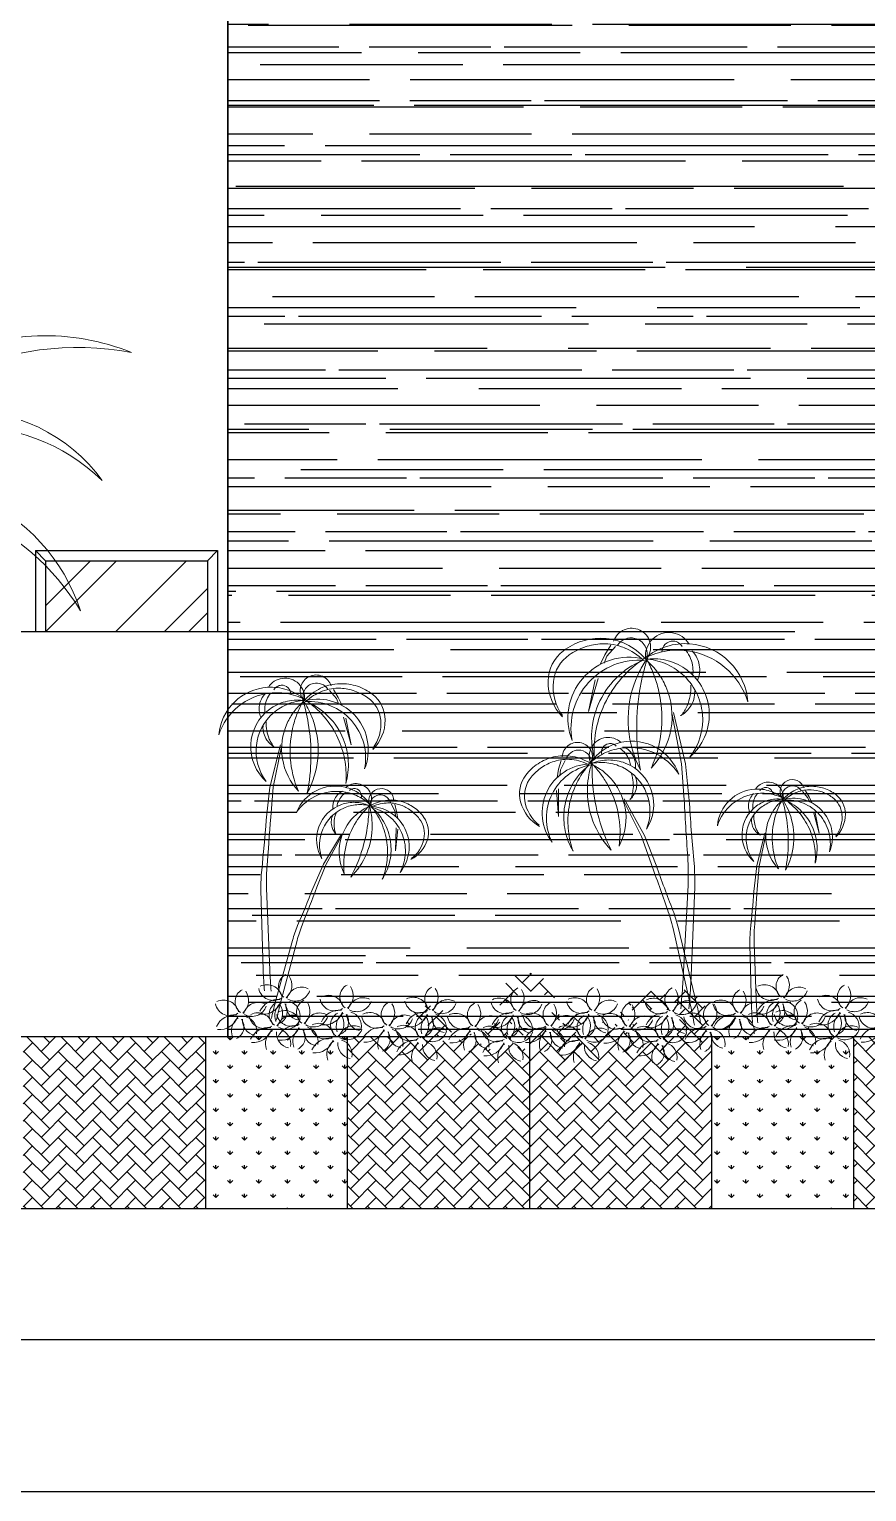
# Model space of a CAD drawing. Extents: x -165 to 197, y 154 to 653.
# Drawn here: x 17.57 to 21.7, y 449.39 to 456.62 of the extents above; entities that cross this region are included whole.
import ezdxf

# ---------------------------------------------------------------- set-up
doc = ezdxf.new("R2010")
doc.units = 0
doc.header["$MEASUREMENT"] = 0
doc.linetypes.add('0', pattern=[0])
doc.layers.get('0').update_dxf_attribs({"linetype": 'CONTINUOUS'})
for name, color, linetype, lineweight in [('AIT-PAREDE', 4, 'CONTINUOUS', 30), ('construir', 1, 'CONTINUOUS', 25), ('FININHA', 251, 'CONTINUOUS', 25), ('LAYOUT FIXO', 251, 'CONTINUOUS', 25), ('VEGETAÇÃO', 82, 'CONTINUOUS', 0), ('vista 4', 7, 'CONTINUOUS', 18)]:
    doc.layers.add(name, color=color, linetype=linetype, lineweight=lineweight)
for name, color, linetype in [('AIT-VEGETAÇÃO 25', 92, 'CONTINUOUS'), ('MARGEM', 4, 'CONTINUOUS'), ('REVESTIMENTO', 9, 'CONTINUOUS')]:
    doc.layers.add(name, color=color, linetype=linetype)
pattern_1 = [(45, (98.745036, -3.75195), (0, 0.084852814), [0.18, -0.06]), (135, (98.78746, -3.70952), (0, 0.084852814), [0.18, -0.06])]
pattern_2 = [(90, (98.745036, -3.75195), (-0.070710678, 0.070710678), [0.01875, -0.122671356]), (45, (98.74504, -3.75195), (-0.070710678, 0.070710678), [0.01875, -0.08125]), (135, (98.74504, -3.75195), (-0.070710678, -0.070710678), [0.01875, -0.08125])]

# ---------------------------------------------------------------- blocks, each defined once
blk = doc.blocks.new('net')
at = {"layer": 'VEGETAÇÃO'}
for centre, radius, start, end in [((-0.9761, 0.2338), 0.0669, 117.9475, 233.23791), ((-0.9761, 0.2338), 0.0669, 117.9475, 233.23791), ((-1.1903, 0.1582), 0.0669, 117.9475, 233.23791), ((-1.1903, 0.1582), 0.0669, 117.9475, 233.23791), ((-1.069, 0.2376), 0.0729, 191.5587, 303.1535), ((-1.069, 0.2376), 0.0729, 191.5587, 303.1535), ((-1.0997, 0.1663), 0.0758, 13.7664, 116.361), ((-1.0997, 0.1663), 0.0758, 13.7664, 116.361), ((-1.0591, 0.24), 0.0822, 311.00119, 33.3079), ((-1.0591, 0.24), 0.0822, 311.00119, 33.3079), ((-0.929, 0.1563), 0.074, 63.55158, 165.30105), ((-0.929, 0.1563), 0.074, 63.55158, 165.30105), ((-0.6731, 0.1816), 0.0669, 117.9475, 233.23791), ((-0.6731, 0.1816), 0.0669, 117.9475, 233.23791), ((-0.756, 0.1878), 0.0822, 311.00119, 33.3079), ((-0.756, 0.1878), 0.0822, 311.00119, 33.3079), ((-0.2542, 0.1718), 0.0669, 117.9475, 233.23791), ((-0.2542, 0.1718), 0.0669, 117.9475, 233.23791), ((-0.3372, 0.178), 0.0822, 311.00119, 33.3079), ((-0.3372, 0.178), 0.0822, 311.00119, 33.3079), ((0.1705, 0.1679), 0.0669, 117.9475, 233.23791), ((0.1705, 0.1679), 0.0669, 117.9475, 233.23791), ((0.0876, 0.1741), 0.0822, 311.00119, 33.3079), ((0.0876, 0.1741), 0.0822, 311.00119, 33.3079), ((0.5444, 0.1697), 0.0669, 117.9475, 233.23791), ((0.5444, 0.1697), 0.0669, 117.9475, 233.23791), ((0.4614, 0.1759), 0.0822, 311.00119, 33.3079), ((0.4614, 0.1759), 0.0822, 311.00119, 33.3079), ((0.9317, 0.167), 0.0669, 117.9475, 233.23791), ((0.9317, 0.167), 0.0669, 117.9475, 233.23791), ((0.8487, 0.1732), 0.0822, 311.00119, 33.3079), ((0.8487, 0.1732), 0.0822, 311.00119, 33.3079), ((-1.2831, 0.1621), 0.0729, 191.5587, 303.1535), ((-1.2831, 0.1621), 0.0729, 191.5587, 303.1535), ((-1.3139, 0.0908), 0.0758, 13.7664, 116.361), ((-1.3139, 0.0908), 0.0758, 13.7664, 116.361), ((-1.2732, 0.1645), 0.0822, 311.00119, 33.3079), ((-1.2732, 0.1645), 0.0822, 311.00119, 33.3079), ((-1.1432, 0.0808), 0.074, 63.55158, 165.30105), ((-1.1432, 0.0808), 0.074, 63.55158, 165.30105), ((-1.0452, 0.072), 0.0974, 84.221, 156.3168), ((-1.0452, 0.072), 0.0974, 84.221, 156.3168), ((-1.1209, 0.1917), 0.096, 264.86571, 340.21587), ((-1.1209, 0.1917), 0.096, 264.86571, 340.21587), ((-1.0223, 0.0953), 0.0669, 117.9475, 233.23791), ((-1.0223, 0.0953), 0.0669, 117.9475, 233.23791), ((-0.9794, 0.0878), 0.0817, 125.679, 199.23283), ((-0.9794, 0.0878), 0.0817, 125.679, 199.23283), ((-1.1053, 0.1015), 0.0822, 311.00119, 33.3079), ((-1.1053, 0.1015), 0.0822, 311.00119, 33.3079), ((-1.0646, 0.1105), 0.0651, 295.65651, 34.62379), ((-1.0646, 0.1105), 0.0651, 295.65651, 34.62379), ((-0.9325, 0.1414), 0.0745, 175.47646, 259.02546), ((-0.9325, 0.1414), 0.0745, 175.47646, 259.02546), ((-0.9593, 0.2351), 0.074, 239.79148, 341.54096), ((-0.9593, 0.2351), 0.074, 239.79148, 341.54096), ((-1.0103, 0.0881), 0.0745, 349.80608, 73.35508), ((-1.0103, 0.0881), 0.0745, 349.80608, 73.35508), ((-0.8872, 0.1061), 0.0669, 117.9475, 233.23791), ((-0.8872, 0.1061), 0.0669, 117.9475, 233.23791), ((-0.9702, 0.1123), 0.0822, 311.00119, 33.3079), ((-0.9702, 0.1123), 0.0822, 311.00119, 33.3079), ((-0.7659, 0.1854), 0.0729, 191.5587, 303.1535), ((-0.7659, 0.1854), 0.0729, 191.5587, 303.1535), ((-0.7967, 0.1142), 0.0758, 13.7664, 116.361), ((-0.7967, 0.1142), 0.0758, 13.7664, 116.361), ((-0.6259, 0.1042), 0.074, 63.55158, 165.30105), ((-0.6259, 0.1042), 0.074, 63.55158, 165.30105), ((-0.6562, 0.1829), 0.074, 239.79148, 341.54096), ((-0.6562, 0.1829), 0.074, 239.79148, 341.54096), ((-0.4684, 0.0963), 0.0669, 117.9475, 233.23791), ((-0.4684, 0.0963), 0.0669, 117.9475, 233.23791), ((-0.5513, 0.1025), 0.0822, 311.00119, 33.3079), ((-0.5513, 0.1025), 0.0822, 311.00119, 33.3079), ((-0.3471, 0.1756), 0.0729, 191.5587, 303.1535), ((-0.3471, 0.1756), 0.0729, 191.5587, 303.1535), ((-0.3778, 0.1044), 0.0758, 13.7664, 116.361), ((-0.3778, 0.1044), 0.0758, 13.7664, 116.361), ((-0.2071, 0.0944), 0.074, 63.55158, 165.30105), ((-0.2071, 0.0944), 0.074, 63.55158, 165.30105), ((-0.2374, 0.1731), 0.074, 239.79148, 341.54096), ((-0.2374, 0.1731), 0.074, 239.79148, 341.54096), ((-0.0436, 0.0923), 0.0669, 117.9475, 233.23791), ((-0.0436, 0.0923), 0.0669, 117.9475, 233.23791), ((0.0777, 0.1717), 0.0729, 191.5587, 303.1535), ((0.0777, 0.1717), 0.0729, 191.5587, 303.1535), ((0.0469, 0.1004), 0.0758, 13.7664, 116.361), ((0.0469, 0.1004), 0.0758, 13.7664, 116.361), ((0.2177, 0.0904), 0.074, 63.55158, 165.30105), ((0.2177, 0.0904), 0.074, 63.55158, 165.30105), ((0.1874, 0.1692), 0.074, 239.79148, 341.54096), ((0.1874, 0.1692), 0.074, 239.79148, 341.54096), ((0.3302, 0.0942), 0.0669, 117.9475, 233.23791), ((0.3302, 0.0942), 0.0669, 117.9475, 233.23791), ((0.2473, 0.1004), 0.0822, 311.00119, 33.3079), ((0.2473, 0.1004), 0.0822, 311.00119, 33.3079), ((0.4516, 0.1735), 0.0729, 191.5587, 303.1535), ((0.4516, 0.1735), 0.0729, 191.5587, 303.1535), ((0.4208, 0.1022), 0.0758, 13.7664, 116.361), ((0.4208, 0.1022), 0.0758, 13.7664, 116.361), ((0.5915, 0.0922), 0.074, 63.55158, 165.30105), ((0.5915, 0.0922), 0.074, 63.55158, 165.30105), ((0.5613, 0.171), 0.074, 239.79148, 341.54096), ((0.5613, 0.171), 0.074, 239.79148, 341.54096), ((0.7175, 0.0915), 0.0669, 117.9475, 233.23791), ((0.7175, 0.0915), 0.0669, 117.9475, 233.23791), ((0.8388, 0.1708), 0.0729, 191.5587, 303.1535), ((0.8388, 0.1708), 0.0729, 191.5587, 303.1535), ((0.8081, 0.0996), 0.0758, 13.7664, 116.361), ((0.8081, 0.0996), 0.0758, 13.7664, 116.361), ((0.9788, 0.0896), 0.074, 63.55158, 165.30105), ((0.9788, 0.0896), 0.074, 63.55158, 165.30105), ((0.9485, 0.1683), 0.074, 239.79148, 341.54096), ((0.9485, 0.1683), 0.074, 239.79148, 341.54096), ((1.1226, 0.0943), 0.0669, 117.9475, 233.23791), ((1.1226, 0.0943), 0.0669, 117.9475, 233.23791), ((1.0396, 0.1006), 0.0822, 311.00119, 33.3079), ((1.0396, 0.1006), 0.0822, 311.00119, 33.3079), ((-1.2593, -0.0035), 0.0974, 84.221, 156.3168), ((-1.2593, -0.0035), 0.0974, 84.221, 156.3168), ((-1.3351, 0.1161), 0.096, 264.86571, 340.21587), ((-1.3351, 0.1161), 0.096, 264.86571, 340.21587), ((-1.1936, 0.0123), 0.0817, 125.679, 199.23283), ((-1.1936, 0.0123), 0.0817, 125.679, 199.23283), ((-1.1734, 0.1596), 0.074, 239.79148, 341.54096), ((-1.1734, 0.1596), 0.074, 239.79148, 341.54096), ((-1.2245, 0.0126), 0.0745, 349.80608, 73.35508), ((-1.2245, 0.0126), 0.0745, 349.80608, 73.35508), ((-1.1152, 0.0991), 0.0729, 191.5587, 303.1535), ((-1.1152, 0.0991), 0.0729, 191.5587, 303.1535), ((-1.1459, 0.0279), 0.0758, 13.7664, 116.361), ((-1.1459, 0.0279), 0.0758, 13.7664, 116.361), ((-0.98, 0.1099), 0.0729, 191.5587, 303.1535), ((-0.98, 0.1099), 0.0729, 191.5587, 303.1535), ((-0.9752, 0.0179), 0.074, 63.55158, 165.30105), ((-0.9752, 0.0179), 0.074, 63.55158, 165.30105), ((-1.0108, 0.0387), 0.0758, 13.7664, 116.361), ((-1.0108, 0.0387), 0.0758, 13.7664, 116.361), ((-1.0055, 0.0966), 0.074, 239.79148, 341.54096), ((-1.0055, 0.0966), 0.074, 239.79148, 341.54096), ((-0.8401, 0.0286), 0.074, 63.55158, 165.30105), ((-0.8401, 0.0286), 0.074, 63.55158, 165.30105), ((-0.8703, 0.1074), 0.074, 239.79148, 341.54096), ((-0.8703, 0.1074), 0.074, 239.79148, 341.54096), ((-0.7421, 0.0199), 0.0974, 84.221, 156.3168), ((-0.7421, 0.0199), 0.0974, 84.221, 156.3168), ((-0.8179, 0.1395), 0.096, 264.86571, 340.21587), ((-0.8179, 0.1395), 0.096, 264.86571, 340.21587), ((-0.7193, 0.0432), 0.0669, 117.9475, 233.23791), ((-0.7193, 0.0432), 0.0669, 117.9475, 233.23791), ((-0.6764, 0.0357), 0.0817, 125.679, 199.23283), ((-0.6764, 0.0357), 0.0817, 125.679, 199.23283), ((-0.8022, 0.0494), 0.0822, 311.00119, 33.3079), ((-0.8022, 0.0494), 0.0822, 311.00119, 33.3079), ((-0.7615, 0.0584), 0.0651, 295.65651, 34.62379), ((-0.7615, 0.0584), 0.0651, 295.65651, 34.62379), ((-0.6295, 0.0893), 0.0745, 175.47646, 259.02546), ((-0.6295, 0.0893), 0.0745, 175.47646, 259.02546), ((-0.7073, 0.036), 0.0745, 349.80608, 73.35508), ((-0.7073, 0.036), 0.0745, 349.80608, 73.35508), ((-0.5612, 0.1001), 0.0729, 191.5587, 303.1535), ((-0.5612, 0.1001), 0.0729, 191.5587, 303.1535), ((-0.592, 0.0289), 0.0758, 13.7664, 116.361), ((-0.592, 0.0289), 0.0758, 13.7664, 116.361), ((-0.4212, 0.0188), 0.074, 63.55158, 165.30105), ((-0.4212, 0.0188), 0.074, 63.55158, 165.30105), ((-0.4515, 0.0976), 0.074, 239.79148, 341.54096), ((-0.4515, 0.0976), 0.074, 239.79148, 341.54096), ((-0.3232, 0.0101), 0.0974, 84.221, 156.3168), ((-0.3232, 0.0101), 0.0974, 84.221, 156.3168), ((-0.399, 0.1297), 0.096, 264.86571, 340.21587), ((-0.399, 0.1297), 0.096, 264.86571, 340.21587), ((-0.3004, 0.0334), 0.0669, 117.9475, 233.23791), ((-0.3004, 0.0334), 0.0669, 117.9475, 233.23791), ((-0.2575, 0.0259), 0.0817, 125.679, 199.23283), ((-0.2575, 0.0259), 0.0817, 125.679, 199.23283), ((-0.3834, 0.0396), 0.0822, 311.00119, 33.3079), ((-0.3834, 0.0396), 0.0822, 311.00119, 33.3079), ((-0.3426, 0.0486), 0.0651, 295.65651, 34.62379), ((-0.3426, 0.0486), 0.0651, 295.65651, 34.62379), ((-0.2106, 0.0795), 0.0745, 175.47646, 259.02546), ((-0.2106, 0.0795), 0.0745, 175.47646, 259.02546), ((-0.2884, 0.0262), 0.0745, 349.80608, 73.35508), ((-0.2884, 0.0262), 0.0745, 349.80608, 73.35508), ((-0.1364, 0.0962), 0.0729, 191.5587, 303.1535), ((-0.1364, 0.0962), 0.0729, 191.5587, 303.1535), ((-0.1672, 0.0249), 0.0758, 13.7664, 116.361), ((-0.1672, 0.0249), 0.0758, 13.7664, 116.361), ((-0.1266, 0.0986), 0.0822, 311.00119, 33.3079), ((-0.1266, 0.0986), 0.0822, 311.00119, 33.3079), ((0.0035, 0.0149), 0.074, 63.55158, 165.30105), ((0.0035, 0.0149), 0.074, 63.55158, 165.30105), ((0.1015, 0.0061), 0.0974, 84.221, 156.3168), ((0.1015, 0.0061), 0.0974, 84.221, 156.3168), ((0.0257, 0.1258), 0.096, 264.86571, 340.21587), ((0.0257, 0.1258), 0.096, 264.86571, 340.21587), ((0.1243, 0.0294), 0.0669, 117.9475, 233.23791), ((0.1243, 0.0294), 0.0669, 117.9475, 233.23791), ((0.1672, 0.0219), 0.0817, 125.679, 199.23283), ((0.1672, 0.0219), 0.0817, 125.679, 199.23283), ((0.0414, 0.0356), 0.0822, 311.00119, 33.3079), ((0.0414, 0.0356), 0.0822, 311.00119, 33.3079), ((0.0821, 0.0446), 0.0651, 295.65651, 34.62379), ((0.0821, 0.0446), 0.0651, 295.65651, 34.62379), ((0.2141, 0.0755), 0.0745, 175.47646, 259.02546), ((0.2141, 0.0755), 0.0745, 175.47646, 259.02546), ((0.1364, 0.0222), 0.0745, 349.80608, 73.35508), ((0.1364, 0.0222), 0.0745, 349.80608, 73.35508), ((0.2374, 0.098), 0.0729, 191.5587, 303.1535), ((0.2374, 0.098), 0.0729, 191.5587, 303.1535), ((0.2066, 0.0267), 0.0758, 13.7664, 116.361), ((0.2066, 0.0267), 0.0758, 13.7664, 116.361), ((0.3774, 0.0167), 0.074, 63.55158, 165.30105), ((0.3774, 0.0167), 0.074, 63.55158, 165.30105), ((0.4754, 0.0079), 0.0974, 84.221, 156.3168), ((0.4754, 0.0079), 0.0974, 84.221, 156.3168), ((0.3996, 0.1276), 0.096, 264.86571, 340.21587), ((0.3996, 0.1276), 0.096, 264.86571, 340.21587), ((0.4982, 0.0313), 0.0669, 117.9475, 233.23791), ((0.4982, 0.0313), 0.0669, 117.9475, 233.23791), ((0.5411, 0.0237), 0.0817, 125.679, 199.23283), ((0.5411, 0.0237), 0.0817, 125.679, 199.23283), ((0.4152, 0.0375), 0.0822, 311.00119, 33.3079), ((0.4152, 0.0375), 0.0822, 311.00119, 33.3079), ((0.456, 0.0465), 0.0651, 295.65651, 34.62379), ((0.456, 0.0465), 0.0651, 295.65651, 34.62379), ((0.588, 0.0773), 0.0745, 175.47646, 259.02546), ((0.588, 0.0773), 0.0745, 175.47646, 259.02546), ((0.5102, 0.0241), 0.0745, 349.80608, 73.35508), ((0.5102, 0.0241), 0.0745, 349.80608, 73.35508), ((0.6247, 0.0953), 0.0729, 191.5587, 303.1535), ((0.6247, 0.0953), 0.0729, 191.5587, 303.1535), ((0.5939, 0.0241), 0.0758, 13.7664, 116.361), ((0.5939, 0.0241), 0.0758, 13.7664, 116.361), ((0.6346, 0.0977), 0.0822, 311.00119, 33.3079), ((0.6346, 0.0977), 0.0822, 311.00119, 33.3079), ((0.7646, 0.014), 0.074, 63.55158, 165.30105), ((0.7646, 0.014), 0.074, 63.55158, 165.30105), ((0.8626, 0.0053), 0.0974, 84.221, 156.3168), ((0.8626, 0.0053), 0.0974, 84.221, 156.3168), ((0.7869, 0.1249), 0.096, 264.86571, 340.21587), ((0.7869, 0.1249), 0.096, 264.86571, 340.21587), ((0.8855, 0.0286), 0.0669, 117.9475, 233.23791), ((0.8855, 0.0286), 0.0669, 117.9475, 233.23791), ((0.9284, 0.0211), 0.0817, 125.679, 199.23283), ((0.9284, 0.0211), 0.0817, 125.679, 199.23283), ((0.8025, 0.0348), 0.0822, 311.00119, 33.3079), ((0.8025, 0.0348), 0.0822, 311.00119, 33.3079), ((0.8432, 0.0438), 0.0651, 295.65651, 34.62379), ((0.8432, 0.0438), 0.0651, 295.65651, 34.62379), ((0.9753, 0.0747), 0.0745, 175.47646, 259.02546), ((0.9753, 0.0747), 0.0745, 175.47646, 259.02546), ((0.8975, 0.0214), 0.0745, 349.80608, 73.35508), ((0.8975, 0.0214), 0.0745, 349.80608, 73.35508), ((1.0298, 0.0982), 0.0729, 191.5587, 303.1535), ((1.0298, 0.0982), 0.0729, 191.5587, 303.1535), ((0.999, 0.0269), 0.0758, 13.7664, 116.361), ((0.999, 0.0269), 0.0758, 13.7664, 116.361), ((1.1697, 0.0169), 0.074, 63.55158, 165.30105), ((1.1395, 0.0957), 0.074, 239.79148, 341.54096), ((-1.2787, 0.035), 0.0651, 295.65651, 34.62379), ((-1.2787, 0.035), 0.0651, 295.65651, 34.62379), ((-1.1467, 0.0659), 0.0745, 175.47646, 259.02546), ((-1.1467, 0.0659), 0.0745, 175.47646, 259.02546), ((-1.0913, -0.0664), 0.0974, 84.221, 156.3168), ((-1.0913, -0.0664), 0.0974, 84.221, 156.3168), ((-1.1671, 0.0532), 0.096, 264.86571, 340.21587), ((-1.1671, 0.0532), 0.096, 264.86571, 340.21587), ((-1.0256, -0.0506), 0.0817, 125.679, 199.23283), ((-1.0256, -0.0506), 0.0817, 125.679, 199.23283), ((-0.9787, 0.003), 0.0745, 175.47646, 259.02546), ((-0.9787, 0.003), 0.0745, 175.47646, 259.02546), ((-0.9562, -0.0557), 0.0974, 84.221, 156.3168), ((-0.9562, -0.0557), 0.0974, 84.221, 156.3168), ((-1.032, 0.064), 0.096, 264.86571, 340.21587), ((-1.032, 0.064), 0.096, 264.86571, 340.21587), ((-1.0565, -0.0503), 0.0745, 349.80608, 73.35508), ((-1.0565, -0.0503), 0.0745, 349.80608, 73.35508), ((-0.8905, -0.0398), 0.0817, 125.679, 199.23283), ((-0.8905, -0.0398), 0.0817, 125.679, 199.23283), ((-0.9756, -0.0171), 0.0651, 295.65651, 34.62379), ((-0.9756, -0.0171), 0.0651, 295.65651, 34.62379), ((-0.8436, 0.0138), 0.0745, 175.47646, 259.02546), ((-0.8436, 0.0138), 0.0745, 175.47646, 259.02546), ((-0.9214, -0.0395), 0.0745, 349.80608, 73.35508), ((-0.9214, -0.0395), 0.0745, 349.80608, 73.35508), ((-0.8121, 0.047), 0.0729, 191.5587, 303.1535), ((-0.8121, 0.047), 0.0729, 191.5587, 303.1535), ((-0.8429, -0.0243), 0.0758, 13.7664, 116.361), ((-0.8429, -0.0243), 0.0758, 13.7664, 116.361), ((-0.6721, -0.0343), 0.074, 63.55158, 165.30105), ((-0.6721, -0.0343), 0.074, 63.55158, 165.30105), ((-0.7024, 0.0445), 0.074, 239.79148, 341.54096), ((-0.7024, 0.0445), 0.074, 239.79148, 341.54096), ((-0.5374, -0.0655), 0.0974, 84.221, 156.3168), ((-0.5374, -0.0655), 0.0974, 84.221, 156.3168), ((-0.6132, 0.0542), 0.096, 264.86571, 340.21587), ((-0.6132, 0.0542), 0.096, 264.86571, 340.21587), ((-0.4717, -0.0496), 0.0817, 125.679, 199.23283), ((-0.4717, -0.0496), 0.0817, 125.679, 199.23283), ((-0.5568, -0.0269), 0.0651, 295.65651, 34.62379), ((-0.5568, -0.0269), 0.0651, 295.65651, 34.62379), ((-0.4248, 0.004), 0.0745, 175.47646, 259.02546), ((-0.4248, 0.004), 0.0745, 175.47646, 259.02546), ((-0.5026, -0.0493), 0.0745, 349.80608, 73.35508), ((-0.5026, -0.0493), 0.0745, 349.80608, 73.35508), ((-0.3932, 0.0372), 0.0729, 191.5587, 303.1535), ((-0.3932, 0.0372), 0.0729, 191.5587, 303.1535), ((-0.424, -0.0341), 0.0758, 13.7664, 116.361), ((-0.424, -0.0341), 0.0758, 13.7664, 116.361), ((-0.2533, -0.0441), 0.074, 63.55158, 165.30105), ((-0.2533, -0.0441), 0.074, 63.55158, 165.30105), ((-0.2835, 0.0347), 0.074, 239.79148, 341.54096), ((-0.2835, 0.0347), 0.074, 239.79148, 341.54096), ((-0.1126, -0.0694), 0.0974, 84.221, 156.3168), ((-0.1126, -0.0694), 0.0974, 84.221, 156.3168), ((-0.1884, 0.0502), 0.096, 264.86571, 340.21587), ((-0.1884, 0.0502), 0.096, 264.86571, 340.21587), ((-0.0469, -0.0536), 0.0817, 125.679, 199.23283), ((-0.0469, -0.0536), 0.0817, 125.679, 199.23283), ((-0.132, -0.0309), 0.0651, 295.65651, 34.62379), ((-0.132, -0.0309), 0.0651, 295.65651, 34.62379), ((0, 0), 0.0745, 175.47646, 259.02546), ((0, 0), 0.0745, 175.47646, 259.02546), ((-0.0267, 0.0937), 0.074, 239.79148, 341.54096), ((-0.0267, 0.0937), 0.074, 239.79148, 341.54096), ((-0.0778, -0.0533), 0.0745, 349.80608, 73.35508), ((-0.0778, -0.0533), 0.0745, 349.80608, 73.35508), ((0.0315, 0.0332), 0.0729, 191.5587, 303.1535), ((0.0315, 0.0332), 0.0729, 191.5587, 303.1535), ((0.0008, -0.038), 0.0758, 13.7664, 116.361), ((0.0008, -0.038), 0.0758, 13.7664, 116.361), ((0.1715, -0.048), 0.074, 63.55158, 165.30105), ((0.1715, -0.048), 0.074, 63.55158, 165.30105), ((0.1412, 0.0307), 0.074, 239.79148, 341.54096), ((0.1412, 0.0307), 0.074, 239.79148, 341.54096), ((0.2612, -0.0676), 0.0974, 84.221, 156.3168), ((0.2612, -0.0676), 0.0974, 84.221, 156.3168), ((0.1854, 0.0521), 0.096, 264.86571, 340.21587), ((0.1854, 0.0521), 0.096, 264.86571, 340.21587), ((0.3269, -0.0518), 0.0817, 125.679, 199.23283), ((0.3269, -0.0518), 0.0817, 125.679, 199.23283), ((0.2418, -0.029), 0.0651, 295.65651, 34.62379), ((0.2418, -0.029), 0.0651, 295.65651, 34.62379), ((0.3739, 0.0018), 0.0745, 175.47646, 259.02546), ((0.3739, 0.0018), 0.0745, 175.47646, 259.02546), ((0.3471, 0.0955), 0.074, 239.79148, 341.54096), ((0.3471, 0.0955), 0.074, 239.79148, 341.54096), ((0.2961, -0.0515), 0.0745, 349.80608, 73.35508), ((0.2961, -0.0515), 0.0745, 349.80608, 73.35508), ((0.4054, 0.0351), 0.0729, 191.5587, 303.1535), ((0.4054, 0.0351), 0.0729, 191.5587, 303.1535), ((0.3746, -0.0362), 0.0758, 13.7664, 116.361), ((0.3746, -0.0362), 0.0758, 13.7664, 116.361), ((0.5453, -0.0462), 0.074, 63.55158, 165.30105), ((0.5453, -0.0462), 0.074, 63.55158, 165.30105), ((0.5151, 0.0326), 0.074, 239.79148, 341.54096), ((0.5151, 0.0326), 0.074, 239.79148, 341.54096), ((0.6485, -0.0702), 0.0974, 84.221, 156.3168), ((0.6485, -0.0702), 0.0974, 84.221, 156.3168), ((0.5727, 0.0494), 0.096, 264.86571, 340.21587), ((0.5727, 0.0494), 0.096, 264.86571, 340.21587), ((0.7142, -0.0544), 0.0817, 125.679, 199.23283), ((0.7142, -0.0544), 0.0817, 125.679, 199.23283), ((0.6291, -0.0317), 0.0651, 295.65651, 34.62379), ((0.6291, -0.0317), 0.0651, 295.65651, 34.62379), ((0.7611, -0.0008), 0.0745, 175.47646, 259.02546), ((0.7611, -0.0008), 0.0745, 175.47646, 259.02546), ((0.7344, 0.0928), 0.074, 239.79148, 341.54096), ((0.7344, 0.0928), 0.074, 239.79148, 341.54096), ((0.6833, -0.0541), 0.0745, 349.80608, 73.35508), ((0.6833, -0.0541), 0.0745, 349.80608, 73.35508), ((0.7926, 0.0324), 0.0729, 191.5587, 303.1535), ((0.7926, 0.0324), 0.0729, 191.5587, 303.1535), ((0.7619, -0.0389), 0.0758, 13.7664, 116.361), ((0.7619, -0.0389), 0.0758, 13.7664, 116.361), ((0.9326, -0.0489), 0.074, 63.55158, 165.30105), ((0.9326, -0.0489), 0.074, 63.55158, 165.30105), ((0.9023, 0.0299), 0.074, 239.79148, 341.54096), ((0.9023, 0.0299), 0.074, 239.79148, 341.54096), ((1.0536, -0.0674), 0.0974, 84.221, 156.3168), ((1.0536, -0.0674), 0.0974, 84.221, 156.3168), ((0.9778, 0.0522), 0.096, 264.86571, 340.21587), ((0.9778, 0.0522), 0.096, 264.86571, 340.21587), ((1.1193, -0.0516), 0.0817, 125.679, 199.23283), ((1.1193, -0.0516), 0.0817, 125.679, 199.23283), ((1.0342, -0.0289), 0.0651, 295.65651, 34.62379), ((1.0342, -0.0289), 0.0651, 295.65651, 34.62379), ((1.1662, 0.002), 0.0745, 175.47646, 259.02546), ((1.1662, 0.002), 0.0745, 175.47646, 259.02546), ((1.0884, -0.0513), 0.0745, 349.80608, 73.35508), ((-0.7883, -0.1186), 0.0974, 84.221, 156.3168), ((-0.7883, -0.1186), 0.0974, 84.221, 156.3168), ((-0.864, 0.0011), 0.096, 264.86571, 340.21587), ((-0.864, 0.0011), 0.096, 264.86571, 340.21587), ((-0.7226, -0.1028), 0.0817, 125.679, 199.23283), ((-0.7226, -0.1028), 0.0817, 125.679, 199.23283), ((-0.6756, -0.0492), 0.0745, 175.47646, 259.02546), ((-0.6756, -0.0492), 0.0745, 175.47646, 259.02546), ((-0.7534, -0.1025), 0.0745, 349.80608, 73.35508), ((-0.7534, -0.1025), 0.0745, 349.80608, 73.35508), ((-0.3694, -0.1284), 0.0974, 84.221, 156.3168), ((-0.3694, -0.1284), 0.0974, 84.221, 156.3168), ((-0.4452, -0.0087), 0.096, 264.86571, 340.21587), ((-0.4452, -0.0087), 0.096, 264.86571, 340.21587), ((-0.3037, -0.1126), 0.0817, 125.679, 199.23283), ((-0.3037, -0.1126), 0.0817, 125.679, 199.23283), ((-0.2568, -0.059), 0.0745, 175.47646, 259.02546), ((-0.2568, -0.059), 0.0745, 175.47646, 259.02546), ((-0.3346, -0.1123), 0.0745, 349.80608, 73.35508), ((-0.3346, -0.1123), 0.0745, 349.80608, 73.35508), ((0.0553, -0.1323), 0.0974, 84.221, 156.3168), ((0.0553, -0.1323), 0.0974, 84.221, 156.3168), ((-0.0204, -0.0127), 0.096, 264.86571, 340.21587), ((-0.0204, -0.0127), 0.096, 264.86571, 340.21587), ((0.1211, -0.1165), 0.0817, 125.679, 199.23283), ((0.1211, -0.1165), 0.0817, 125.679, 199.23283), ((0.168, -0.0629), 0.0745, 175.47646, 259.02546), ((0.168, -0.0629), 0.0745, 175.47646, 259.02546), ((0.0902, -0.1162), 0.0745, 349.80608, 73.35508), ((0.0902, -0.1162), 0.0745, 349.80608, 73.35508), ((0.4292, -0.1305), 0.0974, 84.221, 156.3168), ((0.4292, -0.1305), 0.0974, 84.221, 156.3168), ((0.3534, -0.0108), 0.096, 264.86571, 340.21587), ((0.3534, -0.0108), 0.096, 264.86571, 340.21587), ((0.4949, -0.1147), 0.0817, 125.679, 199.23283), ((0.4949, -0.1147), 0.0817, 125.679, 199.23283), ((0.5418, -0.0611), 0.0745, 175.47646, 259.02546), ((0.5418, -0.0611), 0.0745, 175.47646, 259.02546), ((0.464, -0.1144), 0.0745, 349.80608, 73.35508), ((0.464, -0.1144), 0.0745, 349.80608, 73.35508), ((0.8165, -0.1332), 0.0974, 84.221, 156.3168), ((0.8165, -0.1332), 0.0974, 84.221, 156.3168), ((0.7407, -0.0135), 0.096, 264.86571, 340.21587), ((0.7407, -0.0135), 0.096, 264.86571, 340.21587), ((0.8822, -0.1174), 0.0817, 125.679, 199.23283), ((0.8822, -0.1174), 0.0817, 125.679, 199.23283), ((0.7971, -0.0946), 0.0651, 295.65651, 34.62379), ((0.7971, -0.0946), 0.0651, 295.65651, 34.62379), ((0.9291, -0.0638), 0.0745, 175.47646, 259.02546), ((0.9291, -0.0638), 0.0745, 175.47646, 259.02546), ((0.8513, -0.1171), 0.0745, 349.80608, 73.35508), ((0.8513, -0.1171), 0.0745, 349.80608, 73.35508)]:
    blk.add_arc(centre, radius, start, end, dxfattribs=at)
blk = doc.blocks.new('PALMEIRA')
at = {"layer": 'VEGETAÇÃO', "linetype": '0'}
for points in [[(0.0397, 2.1453), (0.0397, 2.1453)], [(0.0594, 2.1094), (0.0594, 2.1094)], [(0.0885, 2.119), (0.0885, 2.119)], [(0.094, 2.1667), (0.094, 2.1667)], [(0.2098, 2.1301), (0.2098, 2.1301)], [(0.2247, 2.1132), (0.2247, 2.1132)], [(0.2832, 2.1826), (0.2832, 2.1826)], [(0.3111, 2.1349), (0.3111, 2.1349)], [(0.3675, 2.1309), (0.3675, 2.1309)], [(0.3726, 2.1844), (0.3726, 2.1844)], [(0.4335, 2.119), (0.4335, 2.119)], [(0.4947, 2.1349), (0.4947, 2.1349)], [(0.6155, 2.1187), (0.6155, 2.1187)], [(-0.0173, 2.0633), (-0.0173, 2.0633)], [(-0.0061, 2.103), (-0.0061, 2.103)], [(-0.0006, 2.103), (-0.0006, 2.103)], [(0.0106, 2.0633), (0.0106, 2.0633)], [(0.0161, 2.0633), (0.0161, 2.0633)], [(0.0384, 2.0871), (0.0384, 2.0871)], [(0.1295, 2.0878), (0.1295, 2.0878)], [(0.1359, 2.1019), (0.1359, 2.1019)], [(0.1423, 2.0596), (0.1423, 2.0596)], [(0.1552, 2.0553), (0.1552, 2.0553)], [(0.2387, 2.0235), (0.2387, 2.0235)], [(0.2498, 2.0235), (0.2498, 2.0235)], [(0.2516, 2.0898), (0.2516, 2.0898)], [(0.3615, 2.1014), (0.3615, 2.1014)], [(0.3734, 2.0811), (0.3734, 2.0811)], [(0.4112, 2.0951), (0.4112, 2.0951)], [(0.4224, 2.0871), (0.4224, 2.0871), (0.4724, 2.0315), (0.4891, 1.9917)], [(0.4502, 2.0951), (0.4502, 2.0951), (0.4836, 2.0394), (0.5114, 1.9838)], [(0.5003, 2.103), (0.5003, 2.103)], [(0.5982, 2.0852), (0.5982, 2.0852)], [(0.6895, 2.0394), (0.6895, 2.0394)], [(0.7229, 2.0633), (0.7229, 2.0633)], [(-0.2348, 1.9978), (-0.2348, 1.9978)], [(-0.2079, 1.9676), (-0.2079, 1.9676)], [(-0.0618, 1.9679), (-0.0618, 1.9679)], [(-0.048, 2.0195), (-0.048, 2.0195)], [(-0.0239, 1.948), (-0.0239, 1.948)], [(-0.0228, 1.9679), (-0.0228, 1.9679)], [(-0.0101, 2.0183), (-0.0101, 2.0183)], [(0.0106, 1.9519), (0.0106, 1.9519)], [(0.1186, 2.0055), (0.1186, 2.0055)], [(0.1368, 1.9896), (0.1368, 1.9896)], [(0.2384, 2.021), (0.2384, 2.021)], [(0.2384, 2.021), (0.2384, 2.021)], [(0.2387, 2.0156), (0.2387, 2.0156)], [(0.2443, 2.0156), (0.2443, 2.0156)], [(0.2443, 2.0156), (0.2443, 2.0156)], [(0.2443, 2.0076), (0.2443, 2.0076)], [(0.2498, 2.0156), (0.2498, 2.0156)], [(0.2498, 2.0156), (0.2498, 2.0156)], [(0.2498, 2.0156), (0.2498, 2.0156)], [(0.2554, 2.0076), (0.2554, 2.0076)], [(0.261, 2.0156), (0.261, 2.0156)], [(0.261, 2.0076), (0.261, 2.0076)], [(0.2611, 1.941), (0.2611, 1.941)], [(0.2665, 2.0156), (0.2665, 2.0156)], [(0.2665, 2.0076), (0.2665, 2.0076)], [(0.2721, 2.0076), (0.2721, 2.0076)], [(0.2846, 1.9433), (0.2846, 1.9433)], [(0.4317, 1.9817), (0.4317, 1.9817)], [(0.452, 2.0095), (0.452, 2.0095)], [(-0.0605, 1.9314), (-0.0605, 1.9314)], [(-0.0507, 1.8963), (-0.0507, 1.8963)], [(-0.0228, 1.9281), (-0.0228, 1.9281)], [(-0.0117, 1.8645), (-0.0117, 1.8645)], [(0.0384, 1.9281), (0.0384, 1.9281)], [(0.133, 1.8565), (0.133, 1.8565)], [(0.1803, 1.9382), (0.1803, 1.9382)], [(0.2055, 1.9342), (0.2055, 1.9342)], [(0.2788, 1.8597), (0.2788, 1.8597)], [(0.3191, 1.8597), (0.3191, 1.8597)], [(0.4025, 1.8882), (0.4025, 1.8882)], [(0.4194, 1.9054), (0.4194, 1.9054)], [(0.5226, 1.9042), (0.5226, 1.9042), (0.5782, 1.7134)], [(0.5392, 1.8963), (0.5392, 1.8963), (0.5782, 1.7134)], [(0.5782, 1.8804), (0.5782, 1.8804)], [(0.6116, 1.9042), (0.6116, 1.9042)], [(0.7809, 1.8864), (0.7809, 1.8864)], [(0.8112, 1.8884), (0.8112, 1.8884)], [(-0.0339, 1.8327), (-0.0339, 1.8327)], [(-0.0281, 1.7826), (-0.0281, 1.7826)], [(-0.0075, 1.8035), (-0.0075, 1.8035)], [(0.1775, 1.8486), (0.1775, 1.8486)], [(-0.1172, 1.7054), (-0.1172, 1.7054)], [(-0.0782, 1.6983), (-0.0782, 1.6983)], [(-0.0061, 1.7372), (-0.0061, 1.7372)], [(0.0884, 1.7065), (0.0884, 1.7065), (0.0196, 1.4114), (-0.0033, 1.1819)], [(0.0106, 1.7452), (0.0106, 1.7452)], [(0.0187, 1.71), (0.0187, 1.71)], [(0.0255, 1.7163), (0.0255, 1.7163)], [(0.0273, 1.2037), (0.0273, 1.2037), (0.0426, 1.4114), (0.0961, 1.6956)], [(0.044, 1.6895), (0.044, 1.6895)], [(0.0495, 1.6895), (0.0495, 1.6895)], [(0.4947, 1.7372), (0.4947, 1.7372)], [(0.5226, 1.7531), (0.5226, 1.7531)], [(0.6646, 1.7245), (0.6646, 1.7245)], [(0.692, 1.7338), (0.692, 1.7338)], [(0.7284, 1.6895), (0.7284, 1.6895)], [(0.1034, 1.6092), (0.1034, 1.6092)], [(0.1579, 1.6146), (0.1579, 1.6146)], [(0.3009, 1.6177), (0.3009, 1.6177)], [(0.3481, 1.6136), (0.3481, 1.6136)], [(0.7284, 1.6816), (0.7284, 1.6816)], [(0.5374, 1.5931), (0.5374, 1.5931)], [(0.5595, 1.5999), (0.5595, 1.5999)], [(0.6728, 1.5464), (0.6728, 1.5464)], [(0.6728, 1.5464), (0.6728, 1.5464)], [(0.0053, 0.8526), (0.0053, 0.8526)], [(-0.0303, 0.8371), (-0.0303, 0.8371)], [(-0.0339, 0.701), (-0.0339, 0.701), (-0.011, 0.1436)], [(0.0349, 0.1436), (0.0349, 0.1436), (0.0043, 0.7119)]]:
    blk.add_lwpolyline(points, dxfattribs=at)
for centre, radius, start, end in [((0.33, 2.0838), 0.1092, 67.03304, 115.32501), ((0.1152, 2.033), 0.1353, 123.92128, 148.81849), ((0.0931, 2.0565), 0.0627, 122.48394, 150.74634), ((0.1155, 2.0324), 0.136, 99.08775, 123.87415), ((0.0929, 2.0566), 0.0626, 94.08266, 122.38925), ((0.0929, 2.0567), 0.0624, 46.38618, 94.02123), ((0.1154, 2.0328), 0.1356, 45.8873, 99.07081), ((0.1153, 2.0328), 0.1356, 352.70438, 45.85986), ((0.33, 2.0837), 0.1093, 164.3676, 213.41495), ((0.3299, 2.0838), 0.1092, 115.28571, 164.39295), ((0.3331, 2.0442), 0.0933, 103.6437, 150.75117), ((0.3331, 2.0445), 0.093, 68.30083, 103.69238), ((0.5075, 1.8019), 0.3332, 92.19659, 115.99301), ((0.333, 2.0441), 0.0934, 33.08702, 68.32805), ((0.3302, 2.0839), 0.1091, 18.75684, 67.11469), ((0.5085, 1.7773), 0.3578, 72.58828, 92.20521), ((0.5106, 1.7841), 0.3507, 52.75991, 72.59656), ((0.0219, 1.7412), 0.363, 94.4231, 135.00676), ((0.0646, 1.6428), 0.4239, 97.3269, 129.99771), ((0.0912, 1.9545), 0.1536, 134.9081, 154.95648), ((0.1625, 1.9477), 0.1865, 141.70945, 157.75607), ((0.0218, 1.7413), 0.3629, 72.74361, 94.4198), ((0.0647, 1.6427), 0.4241, 79.45393, 97.33444), ((0.0221, 1.7419), 0.3622, 51.0423, 72.76181), ((0.0929, 2.0567), 0.0624, 358.73412, 46.37708), ((0.065, 1.6439), 0.4228, 61.52801, 79.45982), ((0.3329, 2.0442), 0.0931, 150.73369, 197.93112), ((0.515, 1.7863), 0.3505, 115.97485, 139.14599), ((0.4991, 1.7659), 0.3393, 111.74203, 134.57492), ((0.3457, 1.6748), 0.3512, 72.37635, 103.95772), ((0.4889, 1.7914), 0.3119, 87.90984, 111.73217), ((0.4878, 1.7574), 0.3459, 71.39288, 87.93681), ((0.4824, 1.7402), 0.3639, 55.31227, 71.44441), ((0.5673, 1.8627), 0.2149, 6.34334, 55.35649), ((0.5876, 1.8852), 0.2237, 0.82648, 52.77472), ((0.022, 1.7411), 0.3631, 135.02028, 175.59048), ((0.0646, 1.6429), 0.4238, 130.00536, 162.688), ((0.2053, 1.6947), 0.3227, 127.12005, 178.08717), ((0.0914, 1.9549), 0.1537, 175.16656, 188.79218), ((0.0908, 1.9548), 0.1531, 155.00434, 175.11349), ((0.1624, 1.9479), 0.1863, 173.84347, 179.96739), ((0.1631, 1.9481), 0.187, 180.0372, 186.14194), ((0.1628, 1.9478), 0.1867, 157.81532, 173.83794), ((0.2054, 1.6942), 0.3231, 105.59155, 127.09822), ((0.2707, 1.666), 0.3502, 112.47975, 131.54751), ((0.2052, 1.6949), 0.3224, 84.0395, 105.59112), ((0.2709, 1.6649), 0.3513, 93.43378, 112.44464), ((0.5249, 1.6844), 0.428, 130.96178, 143.6257), ((0.8621, 1.6713), 0.7073, 150.86792, 158.17261), ((-0.2697, 1.6664), 0.6196, 26.54128, 34.90817), ((-1.0206, 1.6209), 1.3211, 14.02019, 17.62744), ((0.2882, 1.6178), 0.3912, 68.48822, 94.81062), ((-1.0119, 1.6221), 1.3124, 10.43047, 14.06307), ((0.0818, 1.5658), 0.4789, 45.16728, 67.30942), ((-0.0842, 1.4875), 0.6304, 39.46031, 55.58794), ((-0.2742, 1.6639), 0.6248, 18.25928, 26.55949), ((0.2885, 1.6182), 0.3907, 42.14313, 68.49728), ((0.3458, 1.6747), 0.3512, 40.81419, 72.3967), ((0.2708, 1.6657), 0.3505, 131.53606, 174.66567), ((0.0929, 1.9555), 0.1553, 188.93695, 202.42609), ((0.251, 1.8519), 0.263, 177.25649, 190.59155), ((0.5252, 1.6842), 0.4283, 156.28158, 190.082), ((0.5271, 1.6832), 0.4305, 143.67083, 156.26003), ((0.8552, 1.6742), 0.6998, 158.19007, 165.5736), ((-1.0317, 1.6177), 1.3326, 359.99742, 10.46007), ((-0.2716, 1.6652), 0.6218, 355.23662, 18.22093), ((-0.084, 1.4875), 0.6303, 23.34038, 39.468), ((0.0824, 1.5661), 0.4783, 23.0204, 45.18994), ((0.2881, 1.6177), 0.3913, 15.82449, 42.15572), ((0.3458, 1.6746), 0.3512, 9.70284, 40.82217), ((0.5221, 1.8842), 0.2892, 315.53058, 0.83736), ((0.5016, 1.8553), 0.2809, 323.83206, 6.35558), ((0.1179, 1.825), 0.1521, 177.12227, 196.20181), ((0.1179, 1.8253), 0.1521, 196.29041, 215.3699), ((0.2527, 1.8521), 0.2647, 190.57562, 203.83072), ((0.8574, 1.6737), 0.702, 165.57731, 184.82867), ((0.2052, 1.6946), 0.3226, 178.08409, 229.06726), ((0.271, 1.6658), 0.3507, 174.68083, 217.78976), ((0.1187, 1.8261), 0.1532, 215.44821, 229.28943), ((0.26, 1.8564), 0.2731, 204.02322, 210.8483), ((0.1182, 1.8263), 0.1531, 229.46704, 243.32852), ((0.2528, 1.8528), 0.2651, 210.97336, 218.008), ((-0.0842, 1.4873), 0.6305, 9.65742, 23.34955), ((0.0824, 1.5658), 0.4784, 4.08643, 23.0489), ((0.2887, 1.6179), 0.3907, 349.45488, 15.82736), ((0.3457, 1.6746), 0.3513, 338.59206, 9.70688), ((0.5254, 1.6844), 0.4286, 190.10132, 223.88446), ((0.8574, 1.6738), 0.7021, 184.83322, 204.0809), ((-1.0309, 1.6176), 1.3318, 349.53658, 0.00394), ((-0.2716, 1.6653), 0.6219, 332.24976, 355.23164), ((-0.0848, 1.4872), 0.6312, 355.98143, 9.657), ((0.0824, 1.5656), 0.4783, 345.15317, 4.11861), ((-10.6842, 1.8433), 10.7014, 354.60483, 356.45643), ((-38.6881, 3.4513), 38.7806, 356.15785, 356.67756), ((1.4981, 0.7721), 1.4949, 176.91288, 182.3096), ((1.3779, 0.7316), 1.4121, 175.71334, 181.24173), ((2.7744, 0.2842), 2.7889, 182.89142, 185.84943), ((3.2158, 0.3382), 3.1869, 183.50247, 186.09257)]:
    blk.add_arc(centre, radius, start, end, dxfattribs=at)
blk = doc.blocks.new('ney')
at = {"layer": 'VEGETAÇÃO'}
for p, q in [((-0.033, 0.5818), (0.1144, 1.3637)), ((-0.033, 0.5818), (0.1144, 1.3637)), ((0.1144, 1.3637), (0.0224, -0.0002)), ((0.1144, 1.3637), (0.0224, -0.0002)), ((0.0224, -0.0002), (-0.033, 0.5818)), ((0.0224, -0.0002), (-0.033, 0.5818)), ((0.0774, -0.1945), (0.0224, -0.0002)), ((0.0774, -0.1945), (0.0224, -0.0002)), ((0.1192, -0.3448), (0.0774, -0.1945)), ((0.1192, -0.3448), (0.0774, -0.1945)), ((0.1002, -0.4418), (0.1192, -0.3448)), ((0.1002, -0.4418), (0.1192, -0.3448)), ((0.0275, -0.5334), (-0.0152, -1.0234)), ((0.0275, -0.5334), (-0.0152, -1.0234)), ((0.0961, -1.0234), (0.0664, -0.5343)), ((0.0961, -1.0234), (0.0664, -0.5343)), ((-0.0152, -1.0234), (0.0961, -1.0234)), ((-0.0152, -1.0234), (0.0961, -1.0234)), ((0.0275, -1.05), (-0.0152, -1.5401)), ((0.0275, -1.05), (-0.0152, -1.5401)), ((0.0275, -1.05), (0.0694, -1.0613)), ((0.0275, -1.05), (0.0694, -1.0613)), ((0.1081, -1.5401), (0.0694, -1.0613)), ((0.1081, -1.5401), (0.0694, -1.0613)), ((0.0164, -1.5814), (-0.0262, -2.0714)), ((0.0164, -1.5814), (-0.0262, -2.0714)), ((-0.0152, -1.5401), (0.1081, -1.5401)), ((-0.0152, -1.5401), (0.1081, -1.5401)), ((0.0164, -1.5814), (0.0789, -1.5923)), ((0.0164, -1.5814), (0.0789, -1.5923)), ((0.1079, -2.0714), (0.0789, -1.5923)), ((0.1079, -2.0714), (0.0789, -1.5923)), ((-0.0262, -2.0714), (0.1079, -2.0714)), ((-0.0262, -2.0714), (0.1079, -2.0714)), ((0.0354, -2.098), (-0.0072, -2.5881)), ((0.0354, -2.098), (-0.0072, -2.5881)), ((0.0354, -2.098), (0.0978, -2.1044)), ((0.0354, -2.098), (0.0978, -2.1044)), ((0.1397, -2.5881), (0.0978, -2.1044)), ((0.1397, -2.5881), (0.0978, -2.1044)), ((-0.0072, -2.5881), (0.1397, -2.5881)), ((-0.0072, -2.5881), (0.1397, -2.5881)), ((0.0244, -2.6294), (-0.0183, -3.1194)), ((0.0244, -2.6294), (0.1254, -2.6285)), ((0.0244, -2.6294), (0.1254, -2.6285)), ((0.2143, -3.1194), (0.1254, -2.6285))]:
    blk.add_line(p, q, dxfattribs=at)
for centre, radius, start, end in [((-0.9011, -0.082), 0.9272, 5.05807, 114.28181), ((-0.9011, -0.082), 0.9272, 5.05807, 114.28181), ((1.1259, -0.3542), 1.1589, 68.26467, 162.21627), ((1.1259, -0.3542), 1.1589, 68.26467, 162.21627), ((-1.0531, -0.3417), 1.1285, 17.6167, 101.72319), ((-1.0531, -0.3417), 1.1285, 17.6167, 101.72319), ((1.2903, -0.7028), 1.4496, 79.47451, 151.00643), ((1.2903, -0.7028), 1.4496, 79.47451, 151.00643), ((0.7439, -0.3876), 0.8189, 35.60791, 151.76567), ((0.7562, -0.5781), 0.934, 45.59751, 141.77607), ((-0.4425, -0.3232), 0.5661, 34.79129, 139.71649), ((-0.3688, -0.4413), 0.5895, 48.429, 149.26236), ((-0.3688, -0.4413), 0.5895, 48.429, 149.26236), ((0.4174, -0.8447), 0.9323, 18.18136, 115.0633), ((-0.1745, -0.5054), 0.889, 141.92501, 217.95392), ((-0.1879, -0.7208), 0.7506, 73.7271, 155.19535), ((0, -1.1339), 1.1339, 88.86696, 140.05548), ((0.2747, -1.1749), 1.2014, 31.12585, 102.11882), ((-0.729, -0.1722), 0.7709, 347.8049, 12.89131), ((-0.729, -0.1722), 0.7709, 347.8049, 12.89131), ((-0.0897, -0.5961), 0.9086, 149.86709, 210.13291), ((0.1221, -0.3917), 0.1129, 149.86887, 238.07357), ((0.1221, -0.3917), 0.1129, 149.86887, 238.07357)]:
    blk.add_arc(centre, radius, start, end, dxfattribs=at)
at = {"layer": 'vista 4'}
blk.add_line((0.1217, -2.5881), (0.1217, -2.6285), dxfattribs=at)

msp = doc.modelspace()

# ---------------------------------------------------------------- hatches: boundary and pattern name
at = {"layer": 'AIT-VEGETAÇÃO 25'}
h = msp.add_hatch(dxfattribs=at)
h.set_pattern_fill('GRASS', color=256, scale=0.1, style=0)
h.set_pattern_definition(pattern_2)
h.paths.add_polyline_path([(19.1368, 451.6413), (19.0681, 451.6413, -0.163291), (19.0232, 451.6299, 0.148776), (18.9764, 451.5978, -0.229308), (18.9282, 451.6413), (18.8644, 451.6413, -0.190378), (18.7959, 451.6244, -0.060673), (18.7896, 451.6413), (18.4368, 451.6413), (18.4368, 450.7913), (19.1368, 450.7913)])
h.paths.add_polyline_path([(19.045, 451.5891, -0.086694), (19.0617, 451.6117, -0.073606)], flags=16)
h = msp.add_hatch(dxfattribs=at)
h.set_pattern_fill('GRASS', color=256, scale=0.1, style=0)
h.set_pattern_definition(pattern_2)
h.paths.add_polyline_path([(20.9368, 450.7913), (21.6368, 450.7913), (21.6368, 451.6413), (20.9368, 451.6413)])
h.paths.add_polyline_path([(21.2623, 451.6766, 0.204685), (21.2077, 451.6429, 0.288335), (21.3096, 451.6342, 0.223747)], flags=17)
at = {"layer": 'FININHA'}
h = msp.add_hatch(dxfattribs=at)
h.set_pattern_fill('AR-RROOF', color=256, scale=0.2, style=0)
h.set_pattern_definition([(0, (18.54746, 451.64126), (0.44, 0.2), [3, -0.4, 1, -0.2]), (0, (18.81346, 451.74126), (-0.2, 0.266), [0.6, -0.066, 1.2, -0.15]), (0, (18.64746, 451.81126), (1.04, 0.134), [1.6, -0.28, 0.8, -0.2])])
h.paths.add_polyline_path([(24.7828, 457.3613), (18.5475, 457.3613), (18.5475, 451.6413), (24.7828, 451.6413)])
h = msp.add_hatch(dxfattribs=at)
h.set_pattern_fill('AR-RROOF', color=256, scale=0.5, angle=45, style=0)
h.set_pattern_definition([(45, (17.64746, 453.64126), (0.42426, 1.13137), [7.5, -1, 2.5, -0.5]), (45, (17.9409, 454.28826), (-0.8238, 0.11667), [1.5, -0.165, 3, -0.375]), (45, (17.5237, 454.11856), (1.6016, 2.07536), [4, -0.7, 2, -0.5])])
h.paths.add_polyline_path([(18.4475, 453.9913), (17.6475, 453.9913), (17.6475, 453.6413), (18.4475, 453.6413)])
at = {"layer": 'REVESTIMENTO'}
h = msp.add_hatch(dxfattribs=at)
h.set_pattern_fill('AR-HBONE', color=256, scale=0.015, style=0)
h.set_pattern_definition(pattern_1)
h.paths.add_polyline_path([(18.4368, 450.7913), (18.4368, 451.6413), (17.5368, 451.6413), (17.5368, 450.7913)])
h.paths.add_polyline_path([(20.0368, 450.7913), (20.0368, 451.6413), (19.1368, 451.6413), (19.1368, 450.7913)])
h.paths.add_polyline_path([(20.0128, 451.6271, 1.107599), (19.8069, 451.5623, 0.661641), (19.6389, 451.6253, 1.155179), (19.4283, 451.7047, 0.330223), (19.5322, 451.7528, 0.853346), (19.7428, 451.6733, 1.182021), (19.9569, 451.7488, 1.531422), (20.1166, 451.6751, 1.454659), (20.2846, 451.6122, 0.907234), (20.3723, 451.751, 0.922555), (20.544, 451.7984, 1.473302), (20.6733, 451.6269, 1.589075), (20.7582, 451.8739, 0.507744), (20.7324, 451.7689, 0.528854), (20.5323, 451.6421, -1.79987), (20.7649, 451.6706, -1.56505), (20.5372, 451.7378, -1.395369), (20.3787, 451.6104, 0.70639), (20.2585, 451.5139, 0.799938), (20.1817, 451.6873, 1.014614), (19.9066, 451.7531, -1.652197), (20.1473, 451.7593, 0.738866), (20.3308, 451.7506, 0.7049), (20.2005, 451.5843, 0.855001)], flags=17)
h = msp.add_hatch(dxfattribs=at)
h.set_pattern_fill('AR-HBONE', color=256, scale=0.015, style=0)
h.set_pattern_definition(pattern_1)
h.paths.add_polyline_path([(20.9368, 451.6325, -0.030493), (20.9343, 451.6413), (20.7092, 451.6413, -0.015393), (20.7061, 451.6373, -0.01492), (20.708, 451.6413), (20.5871, 451.6413, -0.05524), (20.5943, 451.6265, 0.123582), (20.6279, 451.6153, -0.081689), (20.6592, 451.6198, -0.109813), (20.6279, 451.6153, 0.148776), (20.5811, 451.5832, -0.283808), (20.5287, 451.6413), (20.4854, 451.6413, -0.013745), (20.4818, 451.6374, -0.013342), (20.4838, 451.6413), (20.4131, 451.6413, -0.046042), (20.4035, 451.6316, -0.029221), (20.4095, 451.6413), (20.2014, 451.6413, -0.044735), (20.207, 451.6292, 0.123582), (20.2406, 451.618, -0.081689), (20.2719, 451.6225, -0.109813), (20.2406, 451.618, 0.148776), (20.1939, 451.5859, -0.273944), (20.1419, 451.6413), (20.0957, 451.6413, -0.176127), (20.0368, 451.6122), (20.0368, 450.7913), (20.9368, 450.7913)])
h.paths.add_polyline_path([(20.7029, 451.5592, -0.111974), (20.6954, 451.5913, -0.128656)], flags=16)
h.paths.add_polyline_path([(20.6664, 451.5972, -0.073606), (20.6498, 451.5745, -0.086694)], flags=16)
h.paths.add_polyline_path([(20.2791, 451.5998, -0.073606), (20.2625, 451.5772, -0.086694)], flags=16)
h = msp.add_hatch(dxfattribs=at)
h.set_pattern_fill('AR-HBONE', color=256, scale=0.015, style=0)
h.set_pattern_definition(pattern_1)
h.paths.add_polyline_path([(22.5368, 451.6413), (21.6368, 451.6413), (21.6368, 450.7913), (22.5368, 450.7913)])
h.paths.add_polyline_path([(22.2907, 451.5797, 0.337918), (22.2602, 451.6647, 0.421674), (22.3548, 451.6206, 0.344654), (22.2587, 451.5486, 0.330378), (22.3619, 451.598, 0.237917)], flags=17)
h.paths.add_polyline_path([(22.5368, 451.6413), (22.5368, 450.7913), (23.4368, 450.7913), (23.4368, 451.6413)])
h.paths.add_polyline_path([(22.634, 451.6666, 0.421674), (22.7286, 451.6225, 0.344654), (22.6326, 451.5504, 0.330378), (22.7358, 451.5998, 0.237917), (22.6645, 451.5815, 0.337918)], flags=17)

# ---------------------------------------------------------------- linework, layer by layer
msp.add_lwpolyline([(10.1947, 493.9439), (73.1947, 493.9439), (73.1947, 449.3939), (10.1947, 449.3939)], close=True)
at = {"layer": 'AIT-PAREDE'}
msp.add_line((18.5475, 457.3613), (18.5475, 451.6413), dxfattribs=at)
at = {"layer": 'AIT-VEGETAÇÃO 25'}
for p, q in [((16.209, 451.6413), (27.4368, 451.6413)), ((16.209, 451.6413), (27.4368, 451.6413)), ((29.3067, 450.7913), (15.359, 450.7913))]:
    msp.add_line(p, q, dxfattribs=at)
at = {"layer": 'FININHA'}
for p, q in [((17.5975, 454.0413), (18.4975, 454.0413)), ((17.5975, 454.0413), (17.5975, 453.6413)), ((17.6475, 453.9913), (17.5975, 454.0413)), ((18.4475, 453.9913), (18.4975, 454.0413)), ((18.4975, 454.0413), (18.4975, 453.6413)), ((17.6475, 453.9913), (18.4475, 453.9913)), ((17.6475, 453.9913), (17.6475, 453.6413)), ((18.4475, 453.9913), (18.4475, 453.6413)), ((16.209, 453.6413), (18.5475, 453.6413))]:
    msp.add_line(p, q, dxfattribs=at)
at = {"layer": 'LAYOUT FIXO'}
for p, q in [((18.4368, 451.6413), (18.4368, 450.7913)), ((19.1368, 451.6413), (19.1368, 450.7913)), ((20.0368, 451.6413), (20.0368, 450.7913)), ((20.9368, 451.6413), (20.9368, 450.7913)), ((21.6368, 451.6413), (21.6368, 450.7913))]:
    msp.add_line(p, q, dxfattribs=at)
at = {"layer": 'MARGEM'}
msp.add_lwpolyline([(12.0697, 493.1939), (72.4447, 493.1939), (72.4447, 450.1439), (12.0697, 450.1439)], close=True, dxfattribs=at)

# ---------------------------------------------------------------- block references
msp.add_blockref('net', (19.8408, 451.6556))
at = {"layer": 'construir'}
for name, p in [('ney', (16.5176, 454.298)), ('net', (22.2975, 451.6556))]:
    msp.add_blockref(name, p, dxfattribs=at)
at = {"layer": 'VEGETAÇÃO', "xscale": -0.8568970084237435, "yscale": 0.8568970084237719, "zscale": 0.8568970084237703}
msp.add_blockref('PALMEIRA', (20.8244, 451.779), dxfattribs=at)
at = {"layer": 'VEGETAÇÃO'}
for p, xscale, yscale, zscale, rotation in [((18.7286, 451.8671), 0.7129383110085827, 0.7129383110085997, 0.7129383110085771, 359.2475557145252), ((20.8823, 451.7074), -0.6855176067390361, 0.6855176067390119, 0.6855176067390163, 15.85949341938517), ((18.7628, 451.7302), 0.5703506488068958, 0.5703506488068797, 0.5703506488068616, 342.1804805796498), ((21.1387, 451.7104), 0.5484140853912348, 0.5484140853912152, 0.5484140853912131, 359.2475557145263)]:
    msp.add_blockref('PALMEIRA', p, dxfattribs=dict(at, xscale=xscale, yscale=yscale, zscale=zscale, rotation=rotation))

doc.saveas('drawing.dxf')
